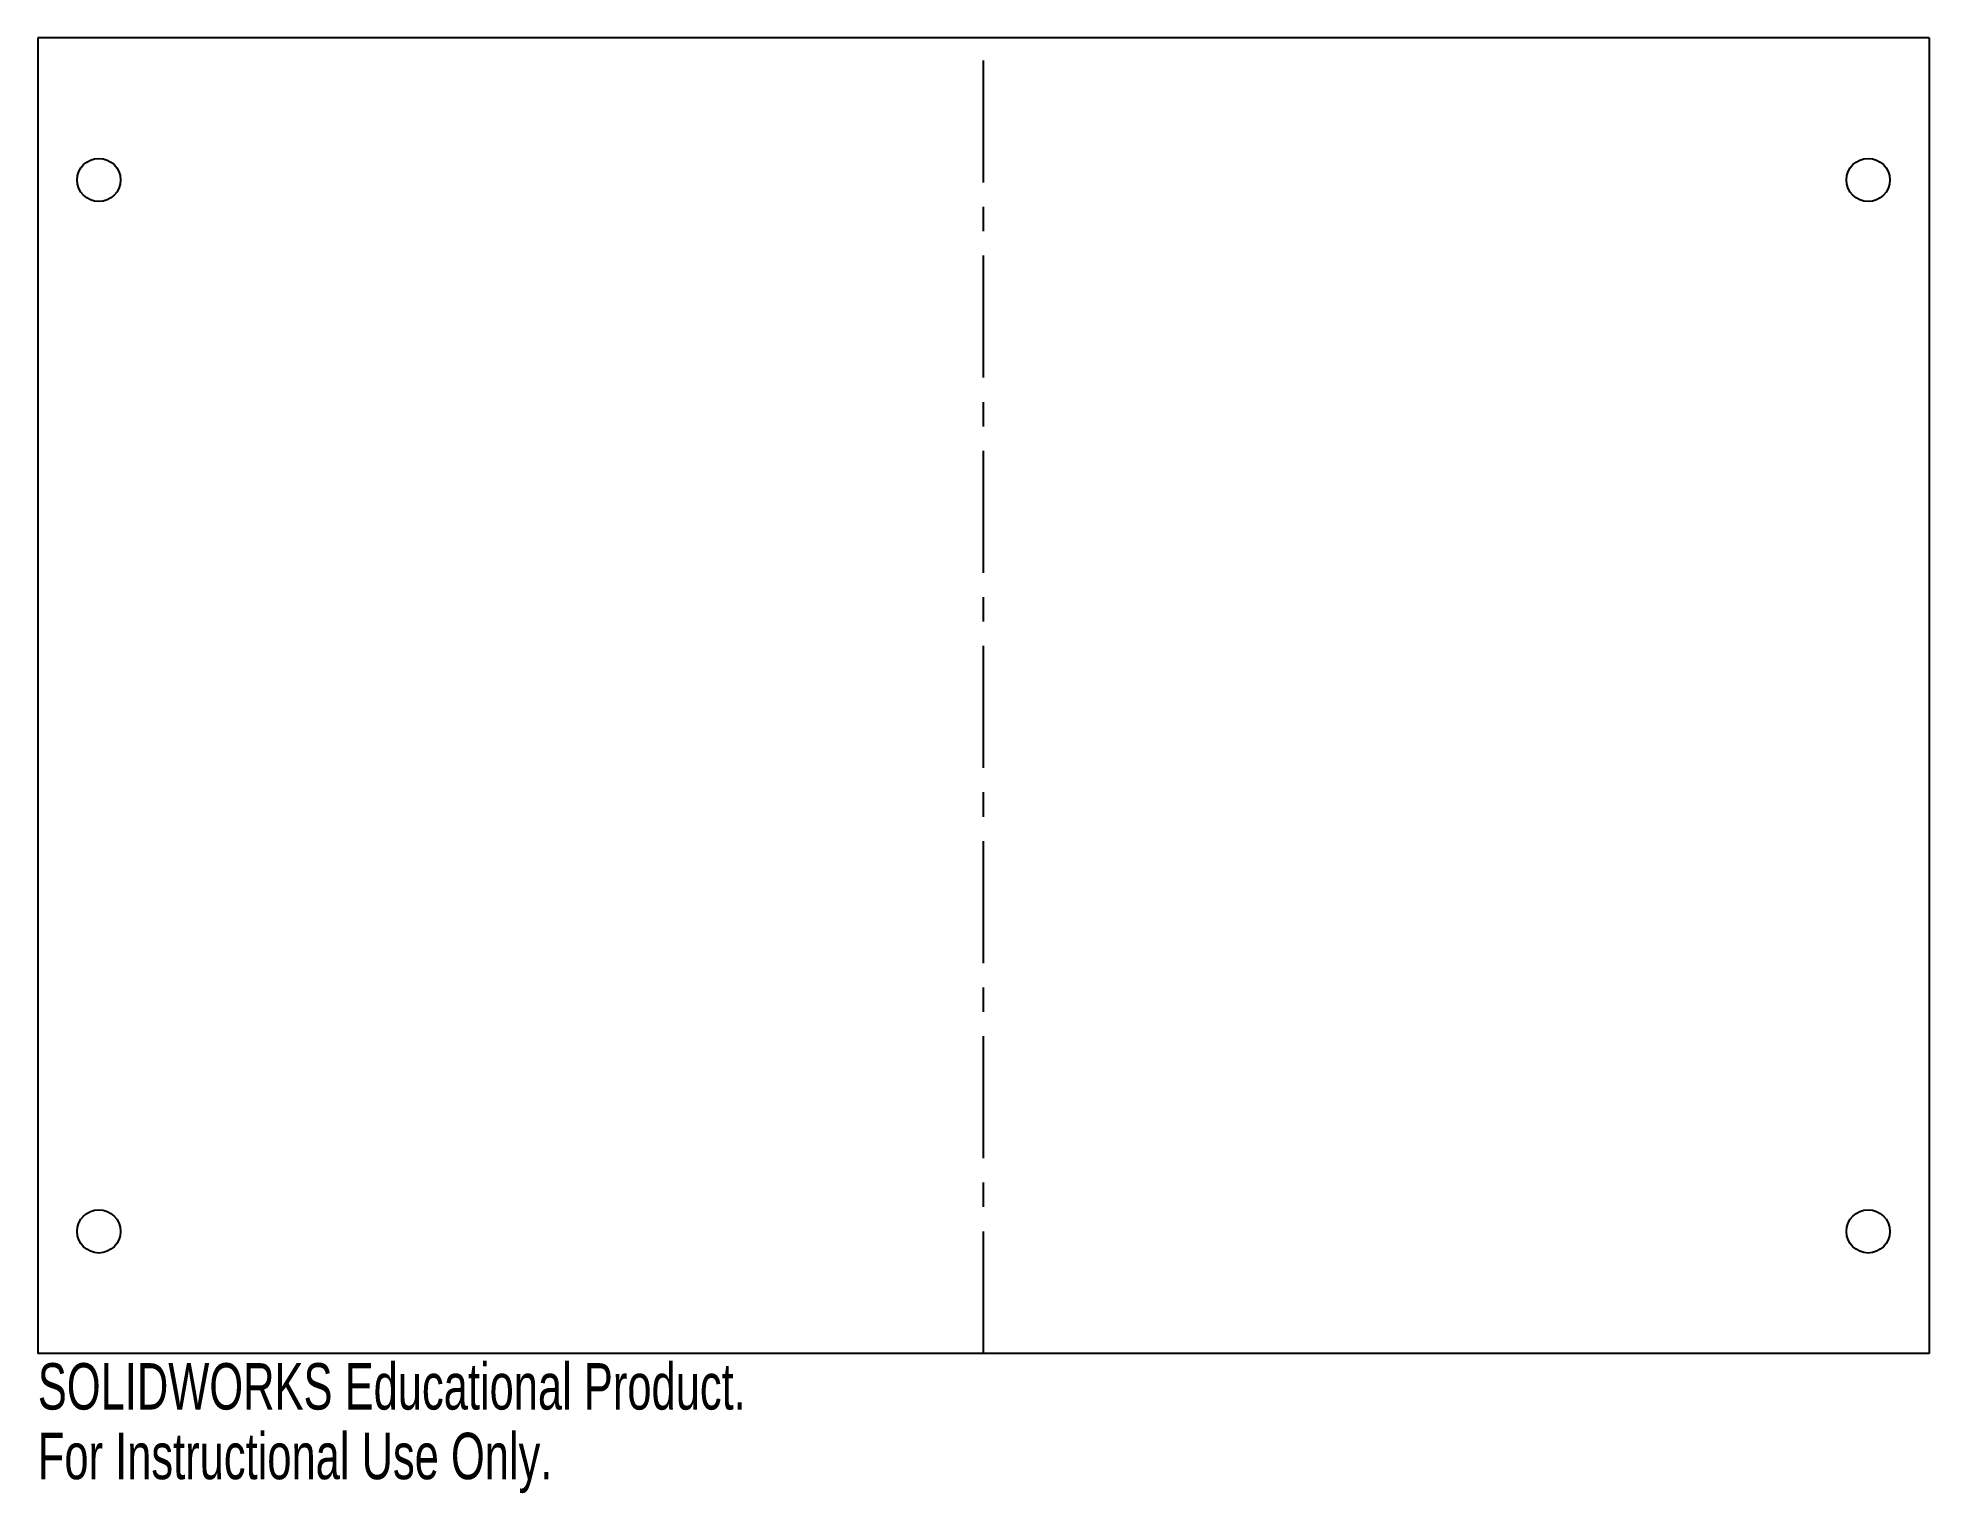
# Model space of a CAD drawing. Header units: inches. Extents: x -7.75 to 0, y -5.88 to 0.08.
import ezdxf

# ---------------------------------------------------------------- set-up
doc = ezdxf.new("R2010")
doc.units = ezdxf.units.IN
doc.header["$MEASUREMENT"] = 0
doc.linetypes.add('CENTERX2', pattern=[0.8, 0.5, -0.1, 0.1, -0.1])
doc.styles.add('SLDTEXTSTYLE0', font='TXT', dxfattribs={"width": 0.7})

msp = doc.modelspace()

# ---------------------------------------------------------------- linework, layer by layer
at = {"color": 7, "linetype": 'Continuous'}
for p, q in [((0.0016, 0.0827), (-7.7484, 0.0827)), ((-7.7484, 0.0827), (-7.7484, -5.3104)), ((0.0016, 0.0827), (0.0016, -5.3104)), ((0.0016, -5.3104), (-7.7484, -5.3104))]:
    msp.add_line(p, q, dxfattribs=at)
at = {"color": 7, "linetype": 'CENTERX2'}
msp.add_line((-3.8734, -5.3104), (-3.8734, 0.0827), dxfattribs=at)
at = {"color": 7, "linetype": 'Continuous'}
for centre in [(-7.4984, -0.5), (-0.2484, -0.5), (-7.4984, -4.8104), (-0.2484, -4.8104)]:
    msp.add_circle(centre, 0.0886, dxfattribs=at)

# ---------------------------------------------------------------- texts
at = {"color": 7, "linetype": 'Continuous', "char_height": 0.1903, "attachment_point": 1, "style": 'SLDTEXTSTYLE0'}
for s, insert in [('SOLIDWORKS Educational Product.', (-7.7484, -5.3505)), ('For Instructional Use Only.', (-7.7484, -5.636))]:
    msp.add_mtext(s, dxfattribs=dict(at, insert=insert))

doc.saveas('drawing.dxf')
